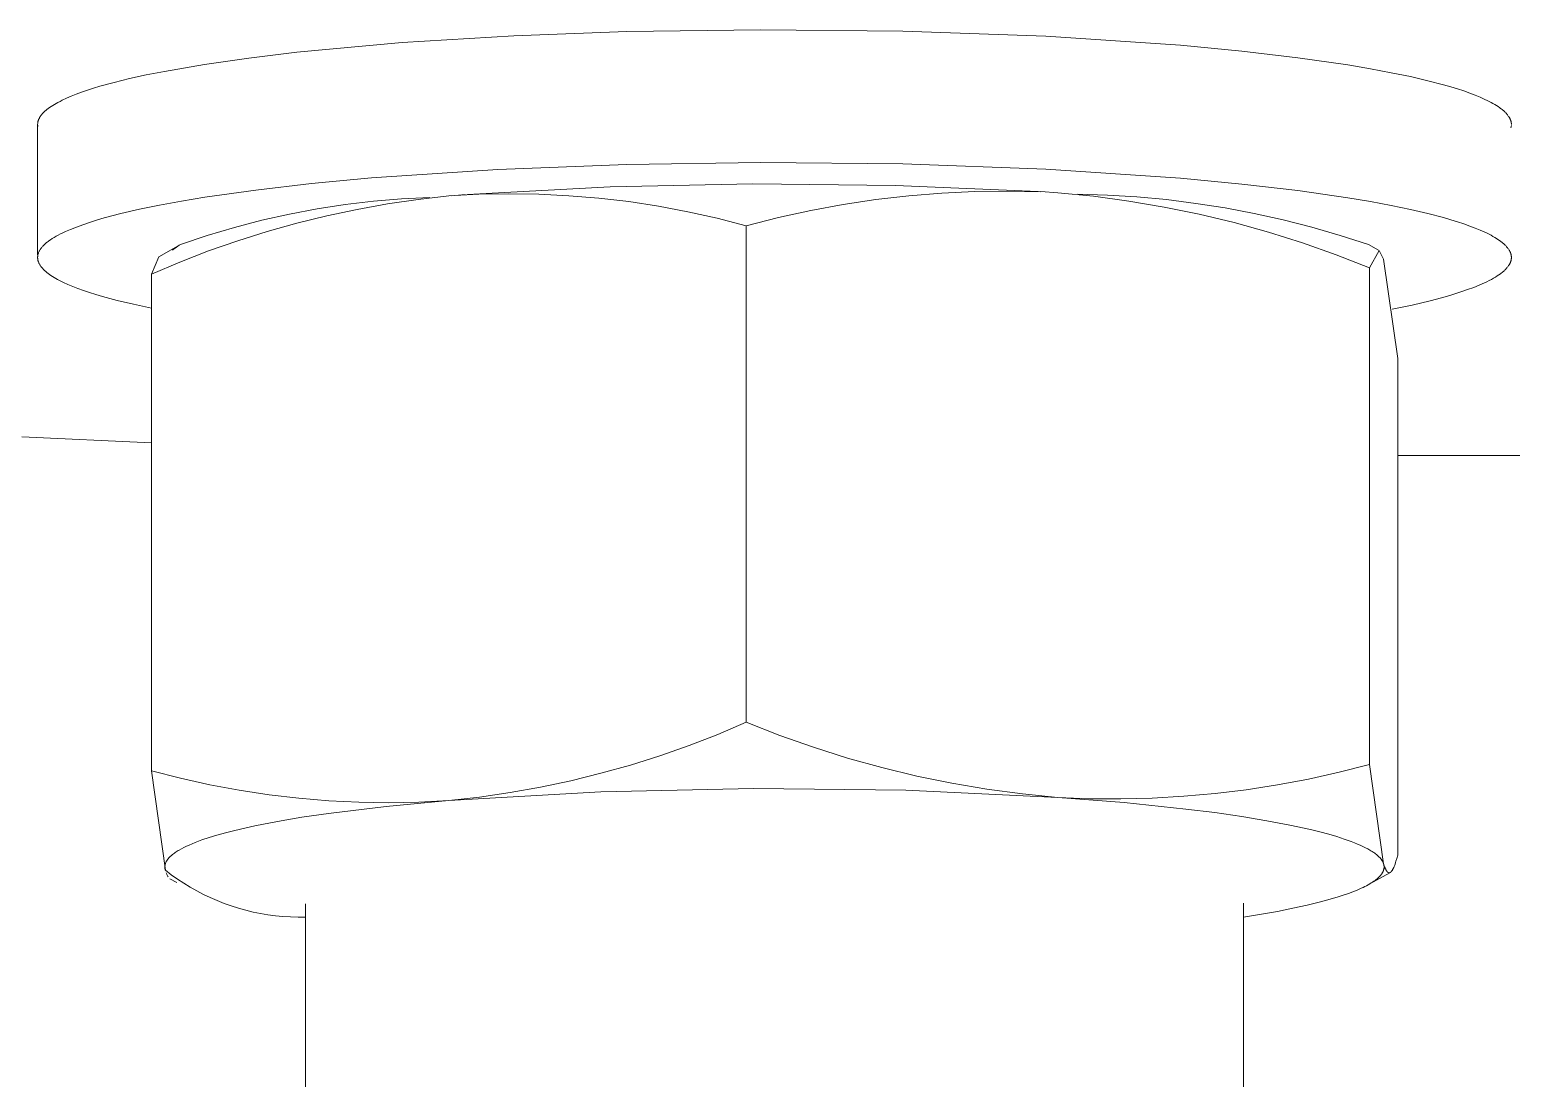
# Model space of a CAD drawing. Header units: millimetres. Extents: x -67 to 4862, y -244 to 3199.
# Drawn here: x 1221.65 to 1234.92, y 2668.06 to 2677.45 of the extents above; entities that cross this region are included whole.
import ezdxf

# ---------------------------------------------------------------- set-up
doc = ezdxf.new("R2010")
doc.units = ezdxf.units.MM
doc.layers.add('ZANO_R', color=7, linetype='Continuous', lineweight=0)

msp = doc.modelspace()

# ---------------------------------------------------------------- linework, layer by layer
at = {"layer": 'ZANO_R'}
for p, q in [((1224.989, 2677.33), (1225.99, 2677.392)), ((1225.99, 2677.392), (1227.001, 2677.429)), ((1227.001, 2677.429), (1228.2, 2677.446)), ((1228.2, 2677.446), (1229.474, 2677.434)), ((1229.474, 2677.434), (1230.755, 2677.387)), ((1230.755, 2677.387), (1231.961, 2677.306)), ((1223.615, 2677.192), (1224.047, 2677.244)), ((1224.047, 2677.244), (1224.989, 2677.33)), ((1231.961, 2677.306), (1232.51, 2677.254)), ((1232.51, 2677.254), (1233.012, 2677.195)), ((1222.698, 2677.041), (1222.86, 2677.073)), ((1222.86, 2677.073), (1223.218, 2677.135)), ((1223.218, 2677.135), (1223.615, 2677.192)), ((1233.012, 2677.195), (1233.46, 2677.13)), ((1233.46, 2677.13), (1233.662, 2677.096)), ((1233.662, 2677.096), (1233.849, 2677.061)), ((1222.225, 2676.921), (1222.283, 2676.939)), ((1222.283, 2676.939), (1222.409, 2676.974)), ((1222.409, 2676.974), (1222.547, 2677.008)), ((1222.547, 2677.008), (1222.698, 2677.041)), ((1233.849, 2677.061), (1234.021, 2677.026)), ((1234.021, 2677.026), (1234.177, 2676.989)), ((1234.177, 2676.989), (1234.317, 2676.953)), ((1234.317, 2676.953), (1234.381, 2676.934)), ((1221.925, 2676.804), (1221.943, 2676.814)), ((1221.943, 2676.814), (1221.982, 2676.832)), ((1221.982, 2676.832), (1222.024, 2676.85)), ((1222.024, 2676.85), (1222.069, 2676.868)), ((1222.069, 2676.868), (1222.118, 2676.886)), ((1222.118, 2676.886), (1222.17, 2676.903)), ((1222.17, 2676.903), (1222.225, 2676.921)), ((1234.381, 2676.934), (1234.442, 2676.916)), ((1234.442, 2676.916), (1234.498, 2676.897)), ((1234.498, 2676.897), (1234.551, 2676.878)), ((1234.551, 2676.878), (1234.6, 2676.86)), ((1234.6, 2676.86), (1234.645, 2676.841)), ((1234.645, 2676.841), (1234.687, 2676.822)), ((1234.687, 2676.822), (1234.706, 2676.813)), ((1234.706, 2676.813), (1234.725, 2676.804)), ((1221.748, 2676.668), (1221.751, 2676.673)), ((1221.751, 2676.673), (1221.754, 2676.677)), ((1221.754, 2676.677), (1221.757, 2676.682)), ((1221.757, 2676.682), (1221.761, 2676.686)), ((1221.761, 2676.686), (1221.765, 2676.691)), ((1221.765, 2676.691), (1221.769, 2676.695)), ((1221.769, 2676.695), (1221.773, 2676.7)), ((1221.773, 2676.7), (1221.778, 2676.704)), ((1221.778, 2676.704), (1221.782, 2676.709)), ((1221.782, 2676.709), (1221.787, 2676.713)), ((1221.787, 2676.713), (1221.792, 2676.718)), ((1221.792, 2676.718), (1221.797, 2676.723)), ((1221.797, 2676.723), (1221.803, 2676.727)), ((1221.803, 2676.727), (1221.808, 2676.732)), ((1221.808, 2676.732), (1221.82, 2676.741)), ((1221.82, 2676.741), (1221.832, 2676.75)), ((1221.832, 2676.75), (1221.846, 2676.759)), ((1221.846, 2676.759), (1221.86, 2676.768)), ((1221.86, 2676.768), (1221.875, 2676.777)), ((1221.875, 2676.777), (1221.891, 2676.786)), ((1221.891, 2676.786), (1221.907, 2676.795)), ((1221.907, 2676.795), (1221.925, 2676.804)), ((1234.725, 2676.804), (1234.743, 2676.795)), ((1234.743, 2676.795), (1234.759, 2676.785)), ((1234.759, 2676.785), (1234.775, 2676.776)), ((1234.775, 2676.776), (1234.79, 2676.767)), ((1234.79, 2676.767), (1234.806, 2676.757)), ((1234.806, 2676.757), (1234.821, 2676.746)), ((1234.821, 2676.746), (1234.828, 2676.741)), ((1234.828, 2676.741), (1234.834, 2676.736)), ((1234.834, 2676.736), (1234.841, 2676.731)), ((1234.841, 2676.731), (1234.847, 2676.726)), ((1234.847, 2676.726), (1234.853, 2676.721)), ((1234.853, 2676.721), (1234.859, 2676.715)), ((1234.859, 2676.715), (1234.865, 2676.71)), ((1234.865, 2676.71), (1234.87, 2676.705)), ((1234.87, 2676.705), (1234.875, 2676.7)), ((1234.875, 2676.7), (1234.88, 2676.694)), ((1234.88, 2676.694), (1234.885, 2676.689)), ((1234.885, 2676.689), (1234.889, 2676.684)), ((1234.889, 2676.684), (1234.894, 2676.678)), ((1234.894, 2676.678), (1234.897, 2676.673)), ((1234.897, 2676.673), (1234.901, 2676.668)), ((1221.724, 2676.601), (1221.725, 2676.606)), ((1221.724, 2676.597), (1221.724, 2676.601)), ((1221.724, 2676.592), (1221.724, 2676.597)), ((1221.724, 2675.43), (1221.724, 2676.596)), ((1221.725, 2676.588), (1221.724, 2676.592)), ((1221.725, 2676.61), (1221.726, 2676.614)), ((1221.725, 2676.606), (1221.725, 2676.61)), ((1221.725, 2676.583), (1221.725, 2676.588)), ((1221.726, 2676.579), (1221.725, 2676.583)), ((1221.726, 2676.619), (1221.727, 2676.623)), ((1221.726, 2676.614), (1221.726, 2676.619)), ((1221.727, 2676.623), (1221.729, 2676.628)), ((1221.729, 2676.628), (1221.73, 2676.632)), ((1221.73, 2676.632), (1221.732, 2676.637)), ((1221.732, 2676.637), (1221.733, 2676.641)), ((1221.733, 2676.641), (1221.735, 2676.646)), ((1221.735, 2676.646), (1221.737, 2676.65)), ((1221.737, 2676.65), (1221.74, 2676.655)), ((1221.74, 2676.655), (1221.742, 2676.659)), ((1221.742, 2676.659), (1221.745, 2676.664)), ((1221.745, 2676.664), (1221.748, 2676.668)), ((1234.901, 2676.668), (1234.903, 2676.665)), ((1234.903, 2676.665), (1234.904, 2676.662)), ((1234.904, 2676.662), (1234.906, 2676.659)), ((1234.906, 2676.659), (1234.908, 2676.657)), ((1234.908, 2676.657), (1234.909, 2676.654)), ((1234.909, 2676.654), (1234.91, 2676.651)), ((1234.91, 2676.651), (1234.912, 2676.649)), ((1234.912, 2676.649), (1234.913, 2676.646)), ((1234.913, 2676.646), (1234.914, 2676.643)), ((1234.914, 2676.643), (1234.915, 2676.64)), ((1234.915, 2676.64), (1234.916, 2676.638)), ((1234.916, 2676.638), (1234.917, 2676.635)), ((1234.917, 2676.635), (1234.918, 2676.632)), ((1234.918, 2676.632), (1234.919, 2676.63)), ((1234.919, 2676.63), (1234.92, 2676.627)), ((1234.92, 2676.627), (1234.921, 2676.624)), ((1234.924, 2676.588), (1234.92, 2676.567)), ((1234.921, 2676.624), (1234.921, 2676.621)), ((1234.921, 2676.621), (1234.922, 2676.619)), ((1234.922, 2676.619), (1234.922, 2676.616)), ((1234.922, 2676.616), (1234.923, 2676.613)), ((1234.923, 2676.613), (1234.923, 2676.61)), ((1234.923, 2676.61), (1234.924, 2676.608)), ((1234.924, 2676.608), (1234.924, 2676.605)), ((1234.924, 2676.605), (1234.924, 2676.602)), ((1234.924, 2676.602), (1234.924, 2676.599)), ((1234.924, 2676.599), (1234.924, 2676.596)), ((1224.714, 2676.118), (1225.847, 2676.194)), ((1225.847, 2676.194), (1227.001, 2676.239)), ((1227.001, 2676.239), (1228.2, 2676.256)), ((1228.2, 2676.256), (1229.474, 2676.244)), ((1229.474, 2676.244), (1230.755, 2676.197)), ((1230.755, 2676.197), (1231.961, 2676.116)), ((1223.222, 2675.946), (1223.679, 2676.01)), ((1223.679, 2676.01), (1224.179, 2676.068)), ((1224.179, 2676.068), (1224.714, 2676.118)), ((1225.576, 2675.971), (1226.853, 2676.039)), ((1226.853, 2676.039), (1228.13, 2676.066)), ((1228.13, 2676.066), (1229.409, 2676.052)), ((1229.409, 2676.052), (1230.686, 2675.997)), ((1231.961, 2676.116), (1232.51, 2676.064)), ((1232.51, 2676.064), (1233.012, 2676.005)), ((1222.817, 2675.875), (1223.012, 2675.911)), ((1223.012, 2675.911), (1223.222, 2675.946)), ((1224.229, 2675.842), (1224.48, 2675.881)), ((1224.48, 2675.881), (1224.732, 2675.91)), ((1224.859, 2675.886), (1224.586, 2675.837)), ((1224.732, 2675.91), (1224.985, 2675.931)), ((1225.133, 2675.926), (1224.859, 2675.886)), ((1224.985, 2675.931), (1225.238, 2675.943)), ((1225.408, 2675.958), (1225.133, 2675.926)), ((1225.676, 2675.972), (1225.408, 2675.958)), ((1225.43, 2675.959), (1225.554, 2675.969)), ((1225.945, 2675.977), (1225.676, 2675.972)), ((1226.214, 2675.973), (1225.945, 2675.977)), ((1226.483, 2675.959), (1226.214, 2675.973)), ((1226.751, 2675.937), (1226.483, 2675.959)), ((1227.019, 2675.906), (1226.751, 2675.937)), ((1227.285, 2675.865), (1227.019, 2675.906)), ((1228.94, 2675.88), (1228.649, 2675.827)), ((1229.233, 2675.924), (1228.94, 2675.88)), ((1229.527, 2675.958), (1229.233, 2675.924)), ((1229.822, 2675.982), (1229.527, 2675.958)), ((1230.118, 2675.996), (1229.822, 2675.982)), ((1230.414, 2676), (1230.118, 2675.996)), ((1230.71, 2675.994), (1230.414, 2676)), ((1230.71, 2675.996), (1230.863, 2675.986)), ((1231.182, 2675.954), (1230.863, 2675.986)), ((1231.041, 2675.973), (1231.307, 2675.965)), ((1231.499, 2675.911), (1231.182, 2675.954)), ((1231.307, 2675.965), (1231.571, 2675.949)), ((1231.815, 2675.858), (1231.499, 2675.911)), ((1231.571, 2675.949), (1231.835, 2675.924)), ((1231.835, 2675.924), (1232.099, 2675.891)), ((1232.099, 2675.891), (1232.361, 2675.85)), ((1233.012, 2676.005), (1233.46, 2675.94)), ((1233.46, 2675.94), (1233.662, 2675.906)), ((1233.662, 2675.906), (1233.849, 2675.871)), ((1222.253, 2675.74), (1222.321, 2675.76)), ((1222.321, 2675.76), (1222.47, 2675.799)), ((1222.47, 2675.799), (1222.636, 2675.838)), ((1222.636, 2675.838), (1222.817, 2675.875)), ((1223.733, 2675.74), (1223.98, 2675.795)), ((1223.98, 2675.795), (1224.229, 2675.842)), ((1224.316, 2675.78), (1224.047, 2675.714)), ((1224.586, 2675.837), (1224.316, 2675.78)), ((1227.549, 2675.816), (1227.285, 2675.865)), ((1227.812, 2675.758), (1227.549, 2675.816)), ((1228.072, 2675.691), (1227.812, 2675.758)), ((1228.36, 2675.764), (1228.072, 2675.691)), ((1228.649, 2675.827), (1228.36, 2675.764)), ((1232.129, 2675.793), (1231.815, 2675.858)), ((1232.44, 2675.718), (1232.129, 2675.793)), ((1232.361, 2675.85), (1232.621, 2675.8)), ((1232.621, 2675.8), (1232.88, 2675.743)), ((1233.849, 2675.871), (1234.021, 2675.836)), ((1234.021, 2675.836), (1234.177, 2675.799)), ((1234.177, 2675.799), (1234.317, 2675.763)), ((1234.317, 2675.763), (1234.381, 2675.744)), ((1234.381, 2675.744), (1234.442, 2675.726)), ((1221.91, 2675.607), (1221.93, 2675.617)), ((1221.93, 2675.617), (1221.951, 2675.627)), ((1221.951, 2675.627), (1221.973, 2675.638)), ((1221.973, 2675.638), (1222.02, 2675.658)), ((1222.02, 2675.658), (1222.072, 2675.679)), ((1222.072, 2675.679), (1222.128, 2675.699)), ((1222.128, 2675.699), (1222.188, 2675.72)), ((1222.188, 2675.72), (1222.253, 2675.74)), ((1223.244, 2675.602), (1223.487, 2675.675)), ((1223.487, 2675.675), (1223.733, 2675.74)), ((1223.781, 2675.639), (1223.517, 2675.556)), ((1224.047, 2675.714), (1223.781, 2675.639)), ((1228.072, 2675.691), (1228.072, 2671.244)), ((1232.748, 2675.633), (1232.44, 2675.718)), ((1233.054, 2675.537), (1232.748, 2675.633)), ((1232.88, 2675.743), (1233.137, 2675.677)), ((1233.137, 2675.677), (1233.392, 2675.603)), ((1234.442, 2675.726), (1234.498, 2675.707)), ((1234.498, 2675.707), (1234.551, 2675.688)), ((1234.551, 2675.688), (1234.6, 2675.67)), ((1234.6, 2675.67), (1234.645, 2675.651)), ((1234.645, 2675.651), (1234.687, 2675.632)), ((1234.687, 2675.632), (1234.706, 2675.623)), ((1234.706, 2675.623), (1234.725, 2675.614)), ((1234.725, 2675.614), (1234.743, 2675.605)), ((1221.747, 2675.477), (1221.75, 2675.482)), ((1221.75, 2675.482), (1221.754, 2675.487)), ((1221.754, 2675.487), (1221.758, 2675.492)), ((1221.758, 2675.492), (1221.762, 2675.498)), ((1221.762, 2675.498), (1221.767, 2675.503)), ((1221.767, 2675.503), (1221.771, 2675.508)), ((1221.771, 2675.508), (1221.776, 2675.513)), ((1221.776, 2675.513), (1221.782, 2675.518)), ((1221.782, 2675.518), (1221.787, 2675.523)), ((1221.787, 2675.523), (1221.793, 2675.529)), ((1221.793, 2675.529), (1221.799, 2675.534)), ((1221.799, 2675.534), (1221.805, 2675.539)), ((1221.805, 2675.539), (1221.811, 2675.544)), ((1221.811, 2675.544), (1221.818, 2675.549)), ((1221.818, 2675.549), (1221.825, 2675.555)), ((1221.825, 2675.555), (1221.84, 2675.565)), ((1221.84, 2675.565), (1221.856, 2675.575)), ((1221.856, 2675.575), (1221.873, 2675.586)), ((1221.873, 2675.586), (1221.891, 2675.596)), ((1221.891, 2675.596), (1221.91, 2675.607)), ((1222.809, 2675.412), (1223.004, 2675.521)), ((1222.932, 2675.473), (1222.943, 2675.482)), ((1222.943, 2675.482), (1222.955, 2675.491)), ((1222.955, 2675.491), (1222.968, 2675.499)), ((1222.968, 2675.499), (1222.98, 2675.507)), ((1222.98, 2675.507), (1222.993, 2675.515)), ((1223.004, 2675.521), (1223.244, 2675.602)), ((1223.517, 2675.556), (1223.256, 2675.465)), ((1233.356, 2675.43), (1233.054, 2675.537)), ((1233.392, 2675.603), (1233.644, 2675.521)), ((1233.644, 2675.521), (1233.733, 2675.472)), ((1234.743, 2675.605), (1234.759, 2675.595)), ((1234.759, 2675.595), (1234.775, 2675.586)), ((1234.775, 2675.586), (1234.79, 2675.577)), ((1234.79, 2675.577), (1234.804, 2675.568)), ((1234.804, 2675.568), (1234.818, 2675.558)), ((1234.818, 2675.558), (1234.83, 2675.549)), ((1234.83, 2675.549), (1234.842, 2675.54)), ((1234.842, 2675.54), (1234.848, 2675.535)), ((1234.848, 2675.535), (1234.854, 2675.531)), ((1234.854, 2675.531), (1234.859, 2675.526)), ((1234.859, 2675.526), (1234.864, 2675.521)), ((1234.864, 2675.521), (1234.869, 2675.516)), ((1234.869, 2675.516), (1234.874, 2675.512)), ((1234.874, 2675.512), (1234.878, 2675.507)), ((1234.878, 2675.507), (1234.882, 2675.502)), ((1234.882, 2675.502), (1234.886, 2675.497)), ((1234.886, 2675.497), (1234.89, 2675.492)), ((1234.89, 2675.492), (1234.894, 2675.488)), ((1234.894, 2675.488), (1234.898, 2675.483)), ((1234.898, 2675.483), (1234.901, 2675.478)), ((1221.724, 2675.411), (1221.725, 2675.416)), ((1221.724, 2675.406), (1221.724, 2675.411)), ((1221.724, 2675.401), (1221.724, 2675.406)), ((1221.725, 2675.396), (1221.724, 2675.401)), ((1221.725, 2675.421), (1221.726, 2675.426)), ((1221.725, 2675.416), (1221.725, 2675.421)), ((1221.725, 2675.39), (1221.725, 2675.396)), ((1221.726, 2675.385), (1221.725, 2675.39)), ((1221.726, 2675.426), (1221.727, 2675.431)), ((1221.727, 2675.38), (1221.726, 2675.385)), ((1221.727, 2675.431), (1221.728, 2675.436)), ((1221.729, 2675.375), (1221.727, 2675.38)), ((1221.728, 2675.436), (1221.73, 2675.441)), ((1221.73, 2675.371), (1221.729, 2675.375)), ((1221.73, 2675.441), (1221.731, 2675.446)), ((1221.732, 2675.366), (1221.73, 2675.371)), ((1221.731, 2675.446), (1221.733, 2675.451)), ((1221.734, 2675.361), (1221.732, 2675.366)), ((1221.733, 2675.451), (1221.736, 2675.456)), ((1221.736, 2675.356), (1221.734, 2675.361)), ((1221.736, 2675.456), (1221.738, 2675.462)), ((1221.738, 2675.351), (1221.736, 2675.356)), ((1221.738, 2675.462), (1221.741, 2675.467)), ((1221.741, 2675.346), (1221.738, 2675.351)), ((1221.741, 2675.467), (1221.744, 2675.472)), ((1221.744, 2675.341), (1221.741, 2675.346)), ((1221.744, 2675.472), (1221.747, 2675.477)), ((1222.743, 2675.257), (1222.809, 2675.412)), ((1222.997, 2675.365), (1222.743, 2675.257)), ((1223.256, 2675.465), (1222.997, 2675.365)), ((1233.654, 2675.313), (1233.356, 2675.43)), ((1233.739, 2675.468), (1233.654, 2675.313)), ((1233.78, 2675.391), (1233.74, 2675.468)), ((1233.906, 2674.502), (1233.78, 2675.391)), ((1234.901, 2675.478), (1234.904, 2675.473)), ((1234.904, 2675.473), (1234.907, 2675.468)), ((1234.907, 2675.346), (1234.906, 2675.343)), ((1234.907, 2675.468), (1234.909, 2675.463)), ((1234.909, 2675.348), (1234.907, 2675.346)), ((1234.909, 2675.463), (1234.911, 2675.461)), ((1234.91, 2675.351), (1234.909, 2675.348)), ((1234.911, 2675.353), (1234.91, 2675.351)), ((1234.911, 2675.461), (1234.912, 2675.458)), ((1234.913, 2675.356), (1234.911, 2675.353)), ((1234.912, 2675.458), (1234.913, 2675.456)), ((1234.913, 2675.456), (1234.914, 2675.454)), ((1234.914, 2675.359), (1234.913, 2675.356)), ((1234.914, 2675.454), (1234.915, 2675.451)), ((1234.915, 2675.361), (1234.914, 2675.359)), ((1234.915, 2675.451), (1234.916, 2675.449)), ((1234.916, 2675.364), (1234.915, 2675.361)), ((1234.916, 2675.449), (1234.917, 2675.446)), ((1234.917, 2675.366), (1234.916, 2675.364)), ((1234.917, 2675.446), (1234.918, 2675.444)), ((1234.918, 2675.369), (1234.917, 2675.366)), ((1234.918, 2675.444), (1234.919, 2675.441)), ((1234.919, 2675.371), (1234.918, 2675.369)), ((1234.919, 2675.441), (1234.919, 2675.439)), ((1234.919, 2675.439), (1234.92, 2675.436)), ((1234.92, 2675.376), (1234.919, 2675.374)), ((1234.919, 2675.374), (1234.919, 2675.371)), ((1234.92, 2675.436), (1234.921, 2675.434)), ((1234.921, 2675.379), (1234.92, 2675.376)), ((1234.921, 2675.434), (1234.921, 2675.431)), ((1234.921, 2675.431), (1234.922, 2675.429)), ((1234.922, 2675.384), (1234.921, 2675.381)), ((1234.921, 2675.381), (1234.921, 2675.379)), ((1234.922, 2675.429), (1234.922, 2675.426)), ((1234.922, 2675.426), (1234.923, 2675.424)), ((1234.923, 2675.389), (1234.922, 2675.386)), ((1234.922, 2675.386), (1234.922, 2675.384)), ((1234.923, 2675.424), (1234.923, 2675.421)), ((1234.923, 2675.421), (1234.923, 2675.419)), ((1234.923, 2675.419), (1234.924, 2675.416)), ((1234.924, 2675.396), (1234.923, 2675.394)), ((1234.923, 2675.394), (1234.923, 2675.391)), ((1234.923, 2675.391), (1234.923, 2675.389)), ((1234.924, 2675.416), (1234.924, 2675.414)), ((1234.924, 2675.414), (1234.924, 2675.411)), ((1234.924, 2675.411), (1234.924, 2675.409)), ((1234.924, 2675.409), (1234.924, 2675.406)), ((1234.924, 2675.406), (1234.924, 2675.404)), ((1234.924, 2675.404), (1234.924, 2675.401)), ((1234.924, 2675.401), (1234.924, 2675.399)), ((1234.924, 2675.399), (1234.924, 2675.396)), ((1221.747, 2675.336), (1221.744, 2675.341)), ((1221.75, 2675.331), (1221.747, 2675.336)), ((1221.754, 2675.326), (1221.75, 2675.331)), ((1221.757, 2675.321), (1221.754, 2675.326)), ((1221.761, 2675.316), (1221.757, 2675.321)), ((1221.765, 2675.312), (1221.761, 2675.316)), ((1221.77, 2675.307), (1221.765, 2675.312)), ((1221.774, 2675.302), (1221.77, 2675.307)), ((1221.779, 2675.297), (1221.774, 2675.302)), ((1221.784, 2675.292), (1221.779, 2675.297)), ((1221.789, 2675.288), (1221.784, 2675.292)), ((1221.794, 2675.283), (1221.789, 2675.288)), ((1221.8, 2675.278), (1221.794, 2675.283)), ((1221.806, 2675.273), (1221.8, 2675.278)), ((1221.818, 2675.264), (1221.806, 2675.273)), ((1221.83, 2675.255), (1221.818, 2675.264)), ((1221.844, 2675.245), (1221.83, 2675.255)), ((1221.858, 2675.236), (1221.844, 2675.245)), ((1221.873, 2675.227), (1221.858, 2675.236)), ((1221.888, 2675.218), (1221.873, 2675.227)), ((1221.904, 2675.21), (1221.888, 2675.218)), ((1222.743, 2670.81), (1222.743, 2675.257)), ((1233.654, 2670.866), (1233.654, 2675.313)), ((1234.764, 2675.22), (1234.745, 2675.21)), ((1234.781, 2675.23), (1234.764, 2675.22)), ((1234.797, 2675.241), (1234.781, 2675.23)), ((1234.813, 2675.251), (1234.797, 2675.241)), ((1234.827, 2675.261), (1234.813, 2675.251)), ((1234.834, 2675.266), (1234.827, 2675.261)), ((1234.841, 2675.272), (1234.834, 2675.266)), ((1234.847, 2675.277), (1234.841, 2675.272)), ((1234.853, 2675.282), (1234.847, 2675.277)), ((1234.859, 2675.287), (1234.853, 2675.282)), ((1234.864, 2675.292), (1234.859, 2675.287)), ((1234.869, 2675.297), (1234.864, 2675.292)), ((1234.875, 2675.302), (1234.869, 2675.297)), ((1234.879, 2675.308), (1234.875, 2675.302)), ((1234.884, 2675.313), (1234.879, 2675.308)), ((1234.888, 2675.318), (1234.884, 2675.313)), ((1234.892, 2675.323), (1234.888, 2675.318)), ((1234.896, 2675.328), (1234.892, 2675.323)), ((1234.9, 2675.333), (1234.896, 2675.328)), ((1234.903, 2675.338), (1234.9, 2675.333)), ((1234.906, 2675.343), (1234.903, 2675.338)), ((1221.921, 2675.201), (1221.904, 2675.21)), ((1221.938, 2675.192), (1221.921, 2675.201)), ((1221.957, 2675.183), (1221.938, 2675.192)), ((1221.996, 2675.165), (1221.957, 2675.183)), ((1222.039, 2675.147), (1221.996, 2675.165)), ((1222.085, 2675.129), (1222.039, 2675.147)), ((1222.135, 2675.111), (1222.085, 2675.129)), ((1222.188, 2675.093), (1222.135, 2675.111)), ((1222.245, 2675.075), (1222.188, 2675.093)), ((1234.473, 2675.098), (1234.41, 2675.078)), ((1234.532, 2675.118), (1234.473, 2675.098)), ((1234.587, 2675.138), (1234.532, 2675.118)), ((1234.637, 2675.158), (1234.587, 2675.138)), ((1234.683, 2675.179), (1234.637, 2675.158)), ((1234.705, 2675.189), (1234.683, 2675.179)), ((1234.726, 2675.199), (1234.705, 2675.189)), ((1234.745, 2675.21), (1234.726, 2675.199)), ((1222.305, 2675.058), (1222.245, 2675.075)), ((1222.437, 2675.022), (1222.305, 2675.058)), ((1222.583, 2674.987), (1222.437, 2675.022)), ((1222.743, 2674.953), (1222.583, 2674.987)), ((1234.035, 2674.98), (1233.858, 2674.943)), ((1234.197, 2675.019), (1234.035, 2674.98)), ((1234.343, 2675.058), (1234.197, 2675.019)), ((1234.41, 2675.078), (1234.343, 2675.058)), ((1233.906, 2670.055), (1233.906, 2674.502)), ((1222.743, 2673.746), (1221.582, 2673.799)), ((1248.324, 2673.633), (1233.906, 2673.633)), ((1228.072, 2671.244), (1227.818, 2671.136)), ((1228.072, 2671.244), (1228.371, 2671.127)), ((1227.818, 2671.136), (1227.56, 2671.036)), ((1228.371, 2671.127), (1228.673, 2671.02)), ((1227.56, 2671.036), (1227.298, 2670.944)), ((1228.673, 2671.02), (1228.978, 2670.924)), ((1227.035, 2670.861), (1226.768, 2670.787)), ((1227.298, 2670.944), (1227.035, 2670.861)), ((1228.978, 2670.924), (1229.287, 2670.838)), ((1229.287, 2670.838), (1229.598, 2670.763)), ((1233.381, 2670.796), (1233.654, 2670.866)), ((1233.654, 2670.866), (1233.78, 2669.977)), ((1222.869, 2669.92), (1222.743, 2670.81)), ((1223.003, 2670.743), (1222.743, 2670.81)), ((1223.266, 2670.684), (1223.003, 2670.743)), ((1226.499, 2670.72), (1226.229, 2670.663)), ((1226.768, 2670.787), (1226.499, 2670.72)), ((1229.598, 2670.763), (1229.912, 2670.699)), ((1232.829, 2670.683), (1233.106, 2670.735)), ((1233.106, 2670.735), (1233.381, 2670.796)), ((1223.531, 2670.635), (1223.266, 2670.684)), ((1223.797, 2670.595), (1223.531, 2670.635)), ((1224.064, 2670.564), (1223.797, 2670.595)), ((1225.408, 2670.543), (1226.77, 2670.621)), ((1225.683, 2670.574), (1225.408, 2670.543)), ((1225.956, 2670.614), (1225.683, 2670.574)), ((1226.229, 2670.663), (1225.956, 2670.614)), ((1226.77, 2670.621), (1228.135, 2670.651)), ((1228.135, 2670.651), (1229.5, 2670.635)), ((1229.5, 2670.635), (1230.863, 2670.571)), ((1229.912, 2670.699), (1230.227, 2670.646)), ((1230.227, 2670.646), (1230.545, 2670.603)), ((1230.545, 2670.603), (1230.863, 2670.571)), ((1230.863, 2670.571), (1231.145, 2670.56)), ((1230.863, 2670.571), (1231.455, 2670.525)), ((1231.708, 2670.565), (1231.99, 2670.581)), ((1231.99, 2670.581), (1232.271, 2670.606)), ((1232.271, 2670.606), (1232.55, 2670.64)), ((1232.55, 2670.64), (1232.829, 2670.683)), ((1224.332, 2670.541), (1224.064, 2670.564)), ((1224.329, 2670.428), (1224.847, 2670.491)), ((1224.601, 2670.528), (1224.332, 2670.541)), ((1224.87, 2670.524), (1224.601, 2670.528)), ((1224.847, 2670.491), (1225.408, 2670.543)), ((1225.139, 2670.529), (1224.87, 2670.524)), ((1225.408, 2670.543), (1225.139, 2670.529)), ((1231.145, 2670.56), (1231.427, 2670.558)), ((1231.427, 2670.558), (1231.708, 2670.565)), ((1231.455, 2670.525), (1232.009, 2670.467)), ((1232.009, 2670.467), (1232.267, 2670.435)), ((1223.49, 2670.276), (1223.671, 2670.316)), ((1223.671, 2670.316), (1223.872, 2670.356)), ((1223.872, 2670.356), (1224.092, 2670.393)), ((1224.092, 2670.393), (1224.329, 2670.428)), ((1232.267, 2670.435), (1232.51, 2670.4)), ((1232.51, 2670.4), (1232.734, 2670.363)), ((1232.734, 2670.363), (1232.94, 2670.324)), ((1232.94, 2670.324), (1233.125, 2670.284)), ((1223.136, 2670.167), (1223.165, 2670.179)), ((1223.165, 2670.179), (1223.195, 2670.19)), ((1223.195, 2670.19), (1223.26, 2670.212)), ((1223.26, 2670.212), (1223.331, 2670.233)), ((1223.331, 2670.233), (1223.408, 2670.255)), ((1223.408, 2670.255), (1223.49, 2670.276)), ((1233.125, 2670.284), (1233.209, 2670.263)), ((1233.209, 2670.263), (1233.288, 2670.242)), ((1233.288, 2670.242), (1233.361, 2670.22)), ((1233.361, 2670.22), (1233.428, 2670.198)), ((1233.428, 2670.198), (1233.489, 2670.177)), ((1233.489, 2670.177), (1233.518, 2670.166)), ((1222.903, 2670.032), (1222.908, 2670.038)), ((1222.908, 2670.038), (1222.914, 2670.044)), ((1222.914, 2670.044), (1222.92, 2670.049)), ((1222.92, 2670.049), (1222.927, 2670.055)), ((1222.927, 2670.055), (1222.934, 2670.061)), ((1222.934, 2670.061), (1222.941, 2670.066)), ((1222.941, 2670.066), (1222.949, 2670.072)), ((1222.949, 2670.072), (1222.957, 2670.078)), ((1222.957, 2670.078), (1222.965, 2670.083)), ((1222.965, 2670.083), (1222.974, 2670.089)), ((1222.974, 2670.089), (1222.983, 2670.095)), ((1222.983, 2670.095), (1222.993, 2670.1)), ((1222.993, 2670.1), (1223.013, 2670.111)), ((1223.013, 2670.111), (1223.034, 2670.123)), ((1223.034, 2670.123), (1223.057, 2670.134)), ((1223.057, 2670.134), (1223.082, 2670.145)), ((1223.082, 2670.145), (1223.108, 2670.156)), ((1223.108, 2670.156), (1223.136, 2670.167)), ((1233.518, 2670.166), (1233.545, 2670.154)), ((1233.545, 2670.154), (1233.57, 2670.143)), ((1233.57, 2670.143), (1233.595, 2670.132)), ((1233.595, 2670.132), (1233.617, 2670.121)), ((1233.617, 2670.121), (1233.638, 2670.11)), ((1233.638, 2670.11), (1233.658, 2670.099)), ((1233.658, 2670.099), (1233.667, 2670.093)), ((1233.667, 2670.093), (1233.676, 2670.088)), ((1233.676, 2670.088), (1233.685, 2670.082)), ((1233.685, 2670.082), (1233.693, 2670.077)), ((1233.693, 2670.077), (1233.701, 2670.071)), ((1233.701, 2670.071), (1233.708, 2670.065)), ((1233.708, 2670.065), (1233.715, 2670.06)), ((1233.715, 2670.06), (1233.722, 2670.054)), ((1233.722, 2670.054), (1233.729, 2670.049)), ((1233.729, 2670.049), (1233.735, 2670.043)), ((1233.735, 2670.043), (1233.74, 2670.037)), ((1233.74, 2670.037), (1233.746, 2670.032)), ((1233.898, 2670.025), (1233.906, 2670.055)), ((1222.864, 2669.954), (1222.865, 2669.956)), ((1222.864, 2669.951), (1222.864, 2669.954)), ((1222.864, 2669.948), (1222.864, 2669.951)), ((1222.864, 2669.945), (1222.864, 2669.948)), ((1222.864, 2669.943), (1222.864, 2669.945)), ((1222.865, 2669.94), (1222.864, 2669.943)), ((1222.865, 2669.962), (1222.866, 2669.965)), ((1222.865, 2669.959), (1222.865, 2669.962)), ((1222.865, 2669.956), (1222.865, 2669.959)), ((1222.865, 2669.937), (1222.865, 2669.94)), ((1222.865, 2669.934), (1222.865, 2669.937)), ((1222.866, 2669.931), (1222.865, 2669.934)), ((1222.866, 2669.968), (1222.867, 2669.97)), ((1222.866, 2669.965), (1222.866, 2669.968)), ((1222.866, 2669.929), (1222.866, 2669.931)), ((1222.867, 2669.926), (1222.866, 2669.929)), ((1222.867, 2669.97), (1222.868, 2669.973)), ((1222.868, 2669.923), (1222.867, 2669.926)), ((1222.868, 2669.976), (1222.869, 2669.979)), ((1222.868, 2669.973), (1222.868, 2669.976)), ((1222.869, 2669.92), (1222.868, 2669.923)), ((1222.869, 2669.979), (1222.87, 2669.982)), ((1222.922, 2669.879), (1222.869, 2669.92)), ((1222.87, 2669.982), (1222.871, 2669.984)), ((1222.871, 2669.984), (1222.872, 2669.987)), ((1222.872, 2669.987), (1222.874, 2669.99)), ((1222.874, 2669.99), (1222.875, 2669.993)), ((1222.875, 2669.993), (1222.876, 2669.996)), ((1222.876, 2669.996), (1222.878, 2669.998)), ((1222.878, 2669.998), (1222.88, 2670.001)), ((1222.88, 2670.001), (1222.881, 2670.004)), ((1222.881, 2670.004), (1222.883, 2670.007)), ((1222.883, 2670.007), (1222.885, 2670.01)), ((1222.885, 2670.01), (1222.887, 2670.012)), ((1222.887, 2670.012), (1222.889, 2670.015)), ((1222.889, 2670.015), (1222.891, 2670.018)), ((1222.891, 2670.018), (1222.893, 2670.021)), ((1222.893, 2670.021), (1222.896, 2670.024)), ((1222.896, 2670.024), (1222.898, 2670.027)), ((1222.898, 2670.027), (1222.9, 2670.029)), ((1222.9, 2670.029), (1222.903, 2670.032)), ((1233.746, 2670.032), (1233.751, 2670.026)), ((1233.751, 2670.026), (1233.753, 2670.024)), ((1233.753, 2670.024), (1233.755, 2670.021)), ((1233.755, 2670.021), (1233.757, 2670.018)), ((1233.757, 2670.018), (1233.76, 2670.015)), ((1233.76, 2670.015), (1233.762, 2670.012)), ((1233.762, 2670.012), (1233.763, 2670.01)), ((1233.763, 2670.01), (1233.765, 2670.007)), ((1233.765, 2670.007), (1233.767, 2670.004)), ((1233.767, 2670.004), (1233.769, 2670.001)), ((1233.769, 2670.001), (1233.77, 2669.999)), ((1233.77, 2669.999), (1233.772, 2669.996)), ((1233.772, 2669.996), (1233.773, 2669.993)), ((1233.773, 2669.993), (1233.775, 2669.99)), ((1233.774, 2669.905), (1233.773, 2669.903)), ((1233.775, 2669.907), (1233.774, 2669.905)), ((1233.775, 2669.99), (1233.776, 2669.988)), ((1233.776, 2669.909), (1233.775, 2669.907)), ((1233.776, 2669.988), (1233.777, 2669.985)), ((1233.777, 2669.913), (1233.776, 2669.911)), ((1233.776, 2669.911), (1233.776, 2669.909)), ((1233.777, 2669.985), (1233.778, 2669.982)), ((1233.778, 2669.915), (1233.777, 2669.913)), ((1233.778, 2669.982), (1233.779, 2669.979)), ((1233.779, 2669.917), (1233.778, 2669.915)), ((1233.779, 2669.979), (1233.78, 2669.977)), ((1233.78, 2669.921), (1233.779, 2669.919)), ((1233.779, 2669.919), (1233.779, 2669.917)), ((1233.78, 2669.977), (1233.78, 2669.975)), ((1233.78, 2669.975), (1233.781, 2669.973)), ((1233.781, 2669.925), (1233.78, 2669.923)), ((1233.78, 2669.923), (1233.78, 2669.921)), ((1233.781, 2669.973), (1233.781, 2669.971)), ((1233.781, 2669.972), (1233.785, 2669.96)), ((1233.781, 2669.971), (1233.782, 2669.969)), ((1233.782, 2669.926), (1233.781, 2669.925)), ((1233.782, 2669.969), (1233.782, 2669.967)), ((1233.782, 2669.967), (1233.783, 2669.965)), ((1233.783, 2669.932), (1233.782, 2669.93)), ((1233.782, 2669.93), (1233.782, 2669.928)), ((1233.782, 2669.928), (1233.782, 2669.926)), ((1233.783, 2669.965), (1233.783, 2669.963)), ((1233.783, 2669.963), (1233.783, 2669.961)), ((1233.783, 2669.961), (1233.784, 2669.959)), ((1233.784, 2669.938), (1233.783, 2669.936)), ((1233.783, 2669.936), (1233.783, 2669.934)), ((1233.783, 2669.934), (1233.783, 2669.932)), ((1233.784, 2669.959), (1233.784, 2669.957)), ((1233.784, 2669.957), (1233.784, 2669.956)), ((1233.784, 2669.956), (1233.784, 2669.954)), ((1233.784, 2669.954), (1233.784, 2669.952)), ((1233.784, 2669.952), (1233.784, 2669.95)), ((1233.784, 2669.95), (1233.784, 2669.948)), ((1233.784, 2669.948), (1233.784, 2669.946)), ((1233.784, 2669.946), (1233.784, 2669.944)), ((1233.784, 2669.944), (1233.784, 2669.942)), ((1233.784, 2669.942), (1233.784, 2669.94)), ((1233.784, 2669.94), (1233.784, 2669.938)), ((1233.785, 2669.96), (1233.789, 2669.95)), ((1233.789, 2669.95), (1233.793, 2669.94)), ((1233.793, 2669.94), (1233.795, 2669.936)), ((1233.795, 2669.936), (1233.797, 2669.932)), ((1233.797, 2669.932), (1233.799, 2669.928)), ((1233.799, 2669.928), (1233.8, 2669.924)), ((1233.8, 2669.924), (1233.802, 2669.921)), ((1233.802, 2669.921), (1233.804, 2669.917)), ((1233.804, 2669.917), (1233.805, 2669.916)), ((1233.805, 2669.916), (1233.806, 2669.914)), ((1233.806, 2669.914), (1233.807, 2669.913)), ((1233.807, 2669.913), (1233.808, 2669.912)), ((1233.808, 2669.912), (1233.809, 2669.91)), ((1233.809, 2669.91), (1233.81, 2669.909)), ((1233.81, 2669.909), (1233.811, 2669.908)), ((1233.811, 2669.908), (1233.812, 2669.907)), ((1233.812, 2669.907), (1233.813, 2669.906)), ((1233.813, 2669.906), (1233.814, 2669.905)), ((1233.814, 2669.905), (1233.815, 2669.904)), ((1233.845, 2669.904), (1233.846, 2669.905)), ((1233.846, 2669.905), (1233.847, 2669.906)), ((1233.847, 2669.906), (1233.848, 2669.907)), ((1233.848, 2669.907), (1233.849, 2669.908)), ((1233.849, 2669.908), (1233.85, 2669.909)), ((1233.85, 2669.909), (1233.851, 2669.91)), ((1233.851, 2669.91), (1233.852, 2669.911)), ((1233.852, 2669.911), (1233.853, 2669.913)), ((1233.853, 2669.913), (1233.854, 2669.914)), ((1233.854, 2669.914), (1233.855, 2669.915)), ((1233.855, 2669.915), (1233.857, 2669.918)), ((1233.857, 2669.918), (1233.859, 2669.921)), ((1233.859, 2669.921), (1233.861, 2669.925)), ((1233.861, 2669.925), (1233.863, 2669.928)), ((1233.863, 2669.928), (1233.865, 2669.932)), ((1233.865, 2669.932), (1233.867, 2669.936)), ((1233.867, 2669.936), (1233.871, 2669.945)), ((1233.871, 2669.945), (1233.875, 2669.954)), ((1233.875, 2669.954), (1233.879, 2669.964)), ((1233.879, 2669.964), (1233.883, 2669.975)), ((1233.883, 2669.975), (1233.886, 2669.987)), ((1233.886, 2669.987), (1233.89, 2669.999)), ((1233.89, 2669.999), (1233.898, 2670.025)), ((1222.879, 2669.891), (1222.877, 2669.897)), ((1222.881, 2669.885), (1222.879, 2669.891)), ((1222.883, 2669.88), (1222.881, 2669.885)), ((1222.886, 2669.874), (1222.883, 2669.88)), ((1222.889, 2669.869), (1222.886, 2669.874)), ((1222.892, 2669.864), (1222.889, 2669.869)), ((1222.895, 2669.859), (1222.892, 2669.864)), ((1222.972, 2669.808), (1222.91, 2669.843)), ((1222.977, 2669.84), (1222.922, 2669.879)), ((1223.034, 2669.803), (1222.977, 2669.84)), ((1223.091, 2669.768), (1223.034, 2669.803)), ((1233.612, 2669.773), (1233.596, 2669.765)), ((1233.627, 2669.781), (1233.612, 2669.773)), ((1233.642, 2669.789), (1233.627, 2669.781)), ((1233.656, 2669.797), (1233.642, 2669.789)), ((1233.836, 2669.897), (1233.656, 2669.797)), ((1233.669, 2669.805), (1233.656, 2669.797)), ((1233.681, 2669.813), (1233.669, 2669.805)), ((1233.693, 2669.82), (1233.681, 2669.813)), ((1233.704, 2669.828), (1233.693, 2669.82)), ((1233.714, 2669.836), (1233.704, 2669.828)), ((1233.719, 2669.84), (1233.714, 2669.836)), ((1233.724, 2669.844), (1233.719, 2669.84)), ((1233.728, 2669.848), (1233.724, 2669.844)), ((1233.732, 2669.852), (1233.728, 2669.848)), ((1233.737, 2669.856), (1233.732, 2669.852)), ((1233.741, 2669.86), (1233.737, 2669.856)), ((1233.744, 2669.864), (1233.741, 2669.86)), ((1233.748, 2669.868), (1233.744, 2669.864)), ((1233.751, 2669.872), (1233.748, 2669.868)), ((1233.755, 2669.876), (1233.751, 2669.872)), ((1233.758, 2669.88), (1233.755, 2669.876)), ((1233.761, 2669.883), (1233.758, 2669.88)), ((1233.763, 2669.887), (1233.761, 2669.883)), ((1233.766, 2669.891), (1233.763, 2669.887)), ((1233.768, 2669.895), (1233.766, 2669.891)), ((1233.771, 2669.899), (1233.768, 2669.895)), ((1233.773, 2669.903), (1233.771, 2669.899)), ((1233.815, 2669.904), (1233.816, 2669.903)), ((1233.816, 2669.903), (1233.816, 2669.902)), ((1233.816, 2669.902), (1233.817, 2669.902)), ((1233.817, 2669.902), (1233.817, 2669.902)), ((1233.817, 2669.902), (1233.818, 2669.901)), ((1233.818, 2669.901), (1233.818, 2669.901)), ((1233.818, 2669.901), (1233.819, 2669.901)), ((1233.819, 2669.901), (1233.819, 2669.9)), ((1233.819, 2669.9), (1233.82, 2669.9)), ((1233.82, 2669.9), (1233.82, 2669.9)), ((1233.82, 2669.9), (1233.821, 2669.899)), ((1233.821, 2669.899), (1233.821, 2669.899)), ((1233.821, 2669.899), (1233.822, 2669.899)), ((1233.822, 2669.899), (1233.822, 2669.899)), ((1233.822, 2669.899), (1233.823, 2669.898)), ((1233.823, 2669.898), (1233.823, 2669.898)), ((1233.823, 2669.898), (1233.824, 2669.898)), ((1233.824, 2669.898), (1233.824, 2669.898)), ((1233.824, 2669.898), (1233.825, 2669.898)), ((1233.825, 2669.898), (1233.825, 2669.897)), ((1233.825, 2669.897), (1233.826, 2669.897)), ((1233.826, 2669.897), (1233.826, 2669.897)), ((1233.826, 2669.897), (1233.827, 2669.897)), ((1233.827, 2669.897), (1233.827, 2669.897)), ((1233.827, 2669.897), (1233.828, 2669.897)), ((1233.828, 2669.897), (1233.828, 2669.897)), ((1233.828, 2669.897), (1233.829, 2669.897)), ((1233.829, 2669.897), (1233.829, 2669.897)), ((1233.829, 2669.897), (1233.83, 2669.897)), ((1233.83, 2669.897), (1233.83, 2669.897)), ((1233.83, 2669.897), (1233.831, 2669.897)), ((1233.831, 2669.897), (1233.831, 2669.897)), ((1233.831, 2669.897), (1233.832, 2669.897)), ((1233.832, 2669.897), (1233.832, 2669.897)), ((1233.832, 2669.897), (1233.833, 2669.897)), ((1233.833, 2669.897), (1233.833, 2669.897)), ((1233.833, 2669.897), (1233.834, 2669.897)), ((1233.834, 2669.897), (1233.834, 2669.897)), ((1233.834, 2669.897), (1233.835, 2669.897)), ((1233.835, 2669.897), (1233.836, 2669.898)), ((1233.835, 2669.897), (1233.835, 2669.897)), ((1233.836, 2669.898), (1233.836, 2669.898)), ((1233.836, 2669.898), (1233.837, 2669.898)), ((1233.837, 2669.898), (1233.837, 2669.898)), ((1233.837, 2669.898), (1233.838, 2669.898)), ((1233.838, 2669.898), (1233.838, 2669.899)), ((1233.838, 2669.899), (1233.839, 2669.899)), ((1233.839, 2669.899), (1233.839, 2669.899)), ((1233.839, 2669.899), (1233.84, 2669.899)), ((1233.84, 2669.899), (1233.84, 2669.9)), ((1233.84, 2669.9), (1233.841, 2669.9)), ((1233.841, 2669.9), (1233.842, 2669.901)), ((1233.841, 2669.9), (1233.841, 2669.9)), ((1233.842, 2669.901), (1233.842, 2669.901)), ((1233.842, 2669.901), (1233.843, 2669.901)), ((1233.843, 2669.902), (1233.844, 2669.903)), ((1233.843, 2669.901), (1233.843, 2669.902)), ((1233.843, 2669.902), (1233.843, 2669.902)), ((1233.844, 2669.903), (1233.845, 2669.904)), ((1223.15, 2669.734), (1223.091, 2669.768)), ((1223.21, 2669.703), (1223.15, 2669.734)), ((1223.271, 2669.674), (1223.21, 2669.703)), ((1223.333, 2669.647), (1223.271, 2669.674)), ((1223.396, 2669.622), (1223.333, 2669.647)), ((1233.323, 2669.666), (1233.215, 2669.636)), ((1233.372, 2669.681), (1233.323, 2669.666)), ((1233.419, 2669.696), (1233.372, 2669.681)), ((1233.464, 2669.711), (1233.419, 2669.696)), ((1233.505, 2669.727), (1233.464, 2669.711)), ((1233.543, 2669.742), (1233.505, 2669.727)), ((1233.579, 2669.758), (1233.543, 2669.742)), ((1233.596, 2669.765), (1233.579, 2669.758)), ((1223.459, 2669.6), (1223.396, 2669.622)), ((1223.524, 2669.579), (1223.459, 2669.6)), ((1223.589, 2669.561), (1223.524, 2669.579)), ((1223.655, 2669.545), (1223.589, 2669.561)), ((1223.721, 2669.532), (1223.655, 2669.545)), ((1223.787, 2669.521), (1223.721, 2669.532)), ((1223.854, 2669.512), (1223.787, 2669.521)), ((1223.922, 2669.505), (1223.854, 2669.512)), ((1224.124, 2667.258), (1224.124, 2669.618)), ((1232.524, 2669.625), (1232.524, 2667.264)), ((1232.829, 2669.551), (1232.524, 2669.499)), ((1232.968, 2669.579), (1232.829, 2669.551)), ((1233.096, 2669.607), (1232.968, 2669.579)), ((1233.215, 2669.636), (1233.096, 2669.607)), ((1223.989, 2669.501), (1223.922, 2669.505)), ((1224.057, 2669.499), (1223.989, 2669.501)), ((1224.124, 2669.499), (1224.057, 2669.499))]:
    msp.add_line(p, q, dxfattribs=at)

doc.saveas('drawing.dxf')
